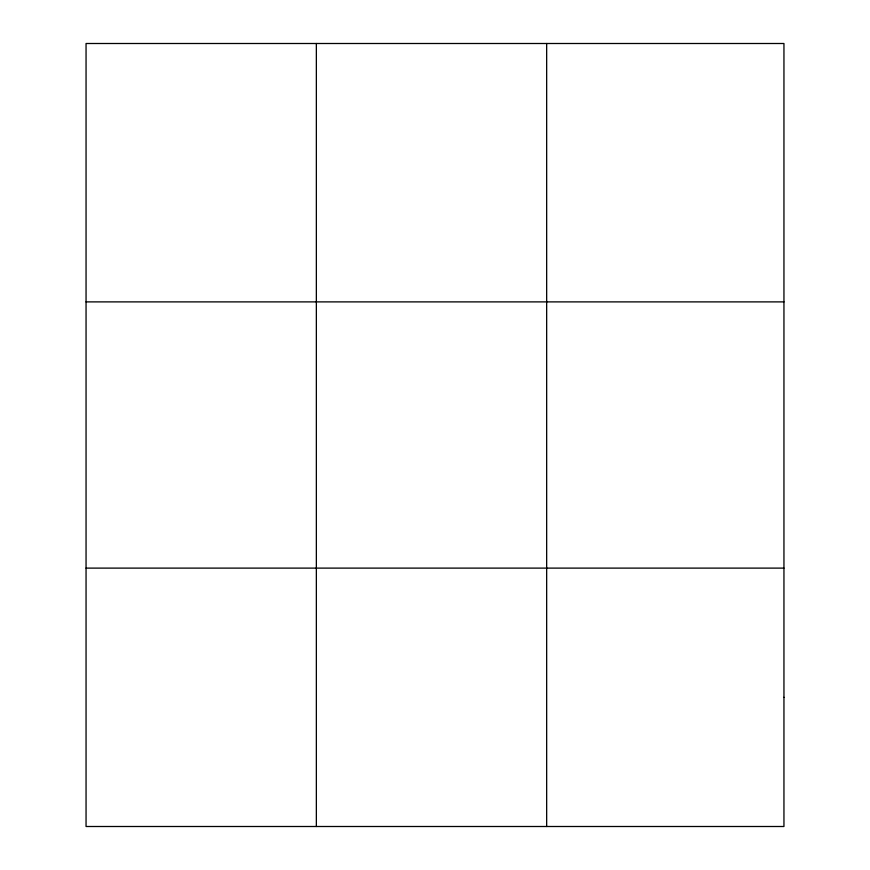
<?xml version="1.0" encoding="UTF-8"?>
<svg xmlns="http://www.w3.org/2000/svg" width="870" height="870" viewBox="0 0 870 870"><rect width="100%" height="100%" fill="white"/><g stroke="black" fill="none" stroke-linecap="round" stroke-linejoin="round"><path stroke-width="1.3" d="M316.354 43.5L316.354 826.5M546.664 43.5L546.664 826.5M86.054 301.89L783.946 301.89M86.054 568.11L783.946 568.11M783.946 697.305L783.946 826.5L86.054 826.5L86.054 43.5L783.946 43.5L783.946 697.305"/></g></svg>
